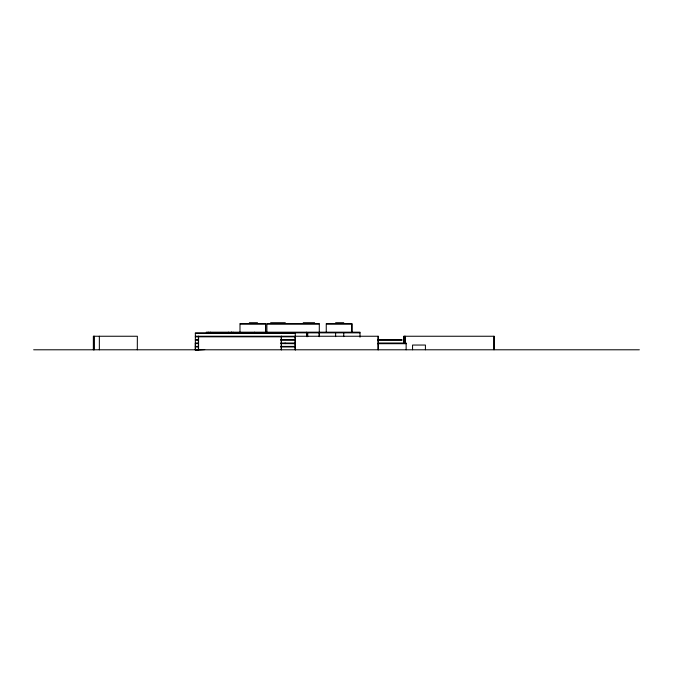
<?xml version="1.0" encoding="UTF-8"?>
<svg xmlns="http://www.w3.org/2000/svg" width="673" height="673" viewBox="0 0 673 673"><rect width="100%" height="100%" fill="white"/><g stroke="black" fill="none" stroke-linecap="round" stroke-linejoin="round"><path stroke-width="1.01" d="M198.585 349.792L198.585 336.248M378.201 349.792L378.201 336.248L195.347 336.248M197.576 349.615L195.347 349.792L195.347 343.02L198.468 343.02M204.727 349.59L195.347 350.296L195.347 332.857L359.996 332.857M249.363 322.704L257.481 322.704M270.655 322.704L285.285 322.704M303.237 322.704L314.611 322.704M335.625 322.704L343.752 322.704M239.992 323.696L265.684 323.696M266.895 323.696L319.296 323.696M326.254 323.696L351.954 323.696M206.258 332.184L359.996 332.184L359.996 337.223M209.867 332.521L256.455 332.521M195.347 333.421L295.27 333.421M494.016 336.248L494.016 349.792L494.049 336.248L403.909 336.248L403.909 343.541M195.347 336.811L295.27 336.811M195.347 339.629L198.468 339.629M280.7 339.629L295.27 339.629M377.511 339.629L401.991 339.629M195.347 340.193L198.468 340.193M280.7 340.193L295.27 340.193M377.637 340.311L402.008 340.311M280.7 343.02L295.497 343.02M378.588 343.02L406.198 343.02M195.347 343.583L198.468 343.583M280.7 343.583L295.497 343.693M377.57 343.693L406.198 343.693M195.347 346.402L198.468 346.402M280.7 346.402L295.27 346.402M195.347 346.965L198.468 346.965M280.7 346.965L295.27 346.965M33.65 349.792L639.35 349.792M425.42 349.792L425.42 345.047L412.557 345.047L412.557 349.792M406.139 343.693L406.139 349.792M405.289 336.248L405.289 343.541M404.7 336.248L404.7 343.541M404.044 336.248L404.044 343.541M378.117 336.248L378.117 349.792M351.954 332.159L351.954 324.033L326.254 324.033L326.254 332.159M351.828 324.033L351.811 332.159M343.752 332.857L343.752 336.651M335.625 332.857L335.625 336.651M319.372 332.184L319.372 336.651M319.296 332.159L319.296 324.033L266.895 324.033L266.903 332.159M319.153 332.857L319.153 336.651M307.712 332.857L307.712 336.651M307.157 332.857L307.157 336.651M306.568 332.184L306.568 336.651M295.397 336.248L295.397 349.792M295.27 332.857L295.27 349.792M295.195 336.248L295.195 349.792M285.116 343.02L285.116 343.693M281.398 336.248L281.398 349.792M281.306 336.248L281.306 349.792M265.684 332.159L265.684 324.033L239.992 324.033L239.992 332.159M265.566 324.033L265.549 332.159M254.428 332.184L254.428 332.857M233.11 332.184L233.11 332.857M228.475 332.184L228.475 332.857M210.338 332.184L210.338 332.857M208.268 332.184L208.268 332.857M198.384 336.248L198.384 349.792M137.309 349.792L137.351 336.248L93.362 336.248L93.362 349.792M99.352 336.248L99.352 349.792M94.422 336.248L94.422 349.792M93.497 336.248L93.497 349.792M231.386 332.857L231.386 332.184L231.386 332.857"/></g></svg>
